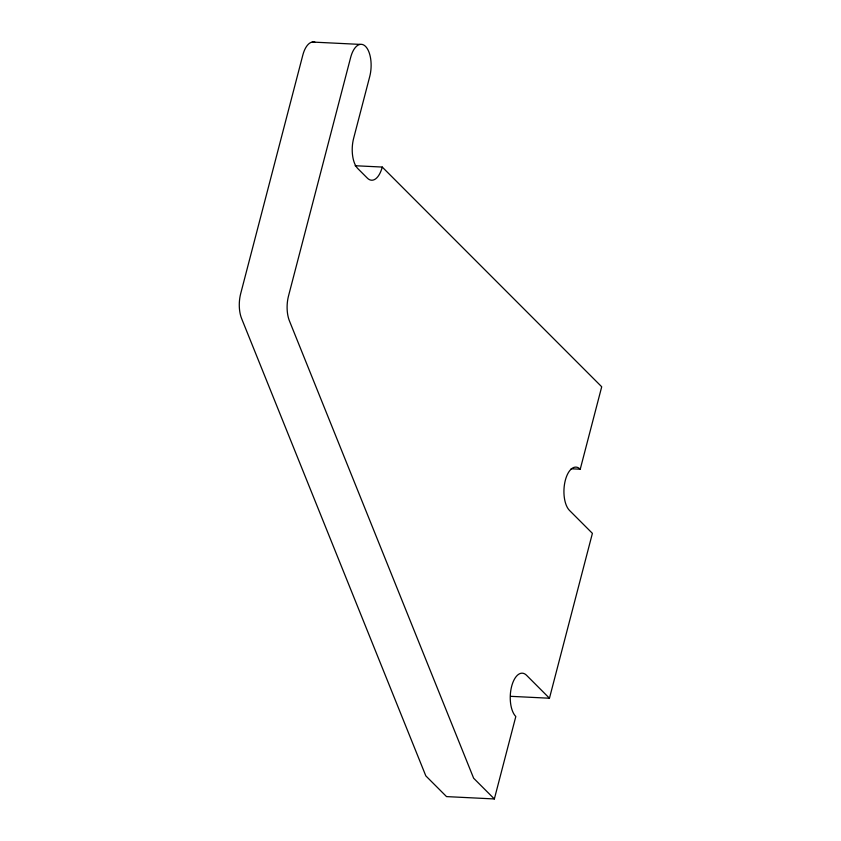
<?xml version="1.0" encoding="UTF-8"?>
<svg xmlns="http://www.w3.org/2000/svg" width="841" height="841" viewBox="0 0 841 841"><rect width="100%" height="100%" fill="white"/><g stroke="black" fill="none" stroke-linecap="round" stroke-linejoin="round"><path stroke-width="1.26" d="M315.07 42.292A22.739 10.901 -87.2 0 0 302.813 55.117L240.684 293.646A22.739 10.901 -87.2 0 0 241.609 318.55L425.819 775.875L446.529 796.606L494.35 798.95L515.817 716.511A22.739 10.901 -87.2 0 1 511.643 686.351A22.739 10.901 -87.2 0 1 526.561 675.302L549.457 698.23L592.4 533.352L569.504 510.434A22.739 10.901 -87.2 0 1 565.331 480.264A22.739 10.901 -87.2 0 1 580.237 469.215L601.714 386.776L382.245 167.054L355.102 165.73M312.232 42.05L360.064 44.394M571.186 468.773L580.237 469.215M510.676 696.327L549.457 698.23M494.35 798.95L473.641 778.219L289.43 320.894A22.739 10.901 -87.2 0 1 288.505 295.99L350.644 57.472A22.739 10.901 -87.2 0 1 365.551 46.413A22.739 10.901 -87.2 0 1 369.725 76.573L353.619 138.397A22.739 10.901 -87.2 0 0 357.793 168.557L367.338 178.113A22.739 10.901 -87.2 0 0 382.245 167.054"/></g></svg>
